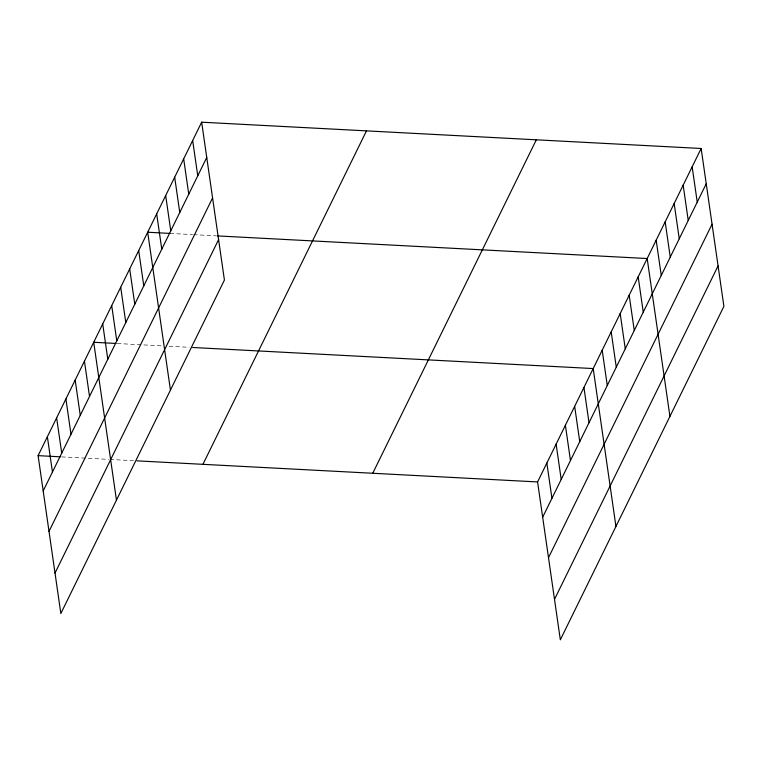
<?xml version="1.0" encoding="UTF-8"?>
<svg xmlns="http://www.w3.org/2000/svg" width="762" height="762" viewBox="0 0 762 762"><rect width="100%" height="100%" fill="white"/><g stroke="black" fill="none" stroke-linecap="round" stroke-linejoin="round"><path stroke-width="0.57" stroke-dasharray="3.81 2.86" d="M170.059 233.42L192.434 234.591M193.605 234.658L215.979 235.829M117.262 343.519L163.173 345.929M169.059 346.243L189.081 347.301M61.646 456.886L108.737 459.372M109.919 459.429L133.464 460.667"/><path stroke-width="1.14" d="M201.663 122.196L224.419 280.064L60.846 613.515L38.1 455.647L201.663 122.196L701.154 148.485L723.9 306.353L560.337 639.804L537.581 481.936L701.154 148.485M43.186 490.928L206.75 157.477M49.016 531.381L212.579 197.93M55.016 573.062L218.589 239.611M202.93 464.325L366.493 130.874M372.751 473.259L536.324 139.808M542.668 517.217L706.231 183.766M548.497 557.67L712.06 224.219M554.507 599.351L718.071 265.9M170.059 233.42L147.695 232.239L170.44 390.106M217.151 235.896L647.176 258.528L669.922 416.385M116.081 343.452L93.716 342.281L116.462 500.139M192.615 347.482L593.198 368.56L615.944 526.428M38.1 455.647L60.474 456.829M136.998 460.858L537.581 481.936M692.153 166.821L697.24 202.101M683.162 185.166L688.238 220.447M674.16 203.502L679.247 238.782M665.169 221.847L670.246 257.118M656.168 240.182L661.254 275.463M638.175 276.863L643.261 312.144M629.183 295.199L634.27 330.479M620.182 313.544L625.269 348.825M611.191 331.88L616.277 367.16M602.19 350.225L607.276 385.496M583.93 387.458L589.016 422.739M574.662 406.356L579.739 441.627M565.394 425.253L570.471 460.524M556.117 444.141L561.203 479.422M546.849 463.039L551.936 498.319M192.672 140.541L197.758 175.822M183.671 158.877L188.757 194.158M174.679 177.222L179.765 212.493M165.678 195.558L170.764 230.838M156.686 213.903L161.773 249.174M138.694 250.574L143.78 285.855M129.702 268.919L134.779 304.2M120.701 287.255L125.787 322.536M111.709 305.6L116.786 340.881M102.708 323.936L107.794 359.216M84.449 361.169L89.525 396.45M75.171 380.067L80.258 415.347M65.903 398.964L70.99 434.245M56.636 417.862L61.722 453.142M47.368 436.759L52.454 472.03"/></g></svg>
